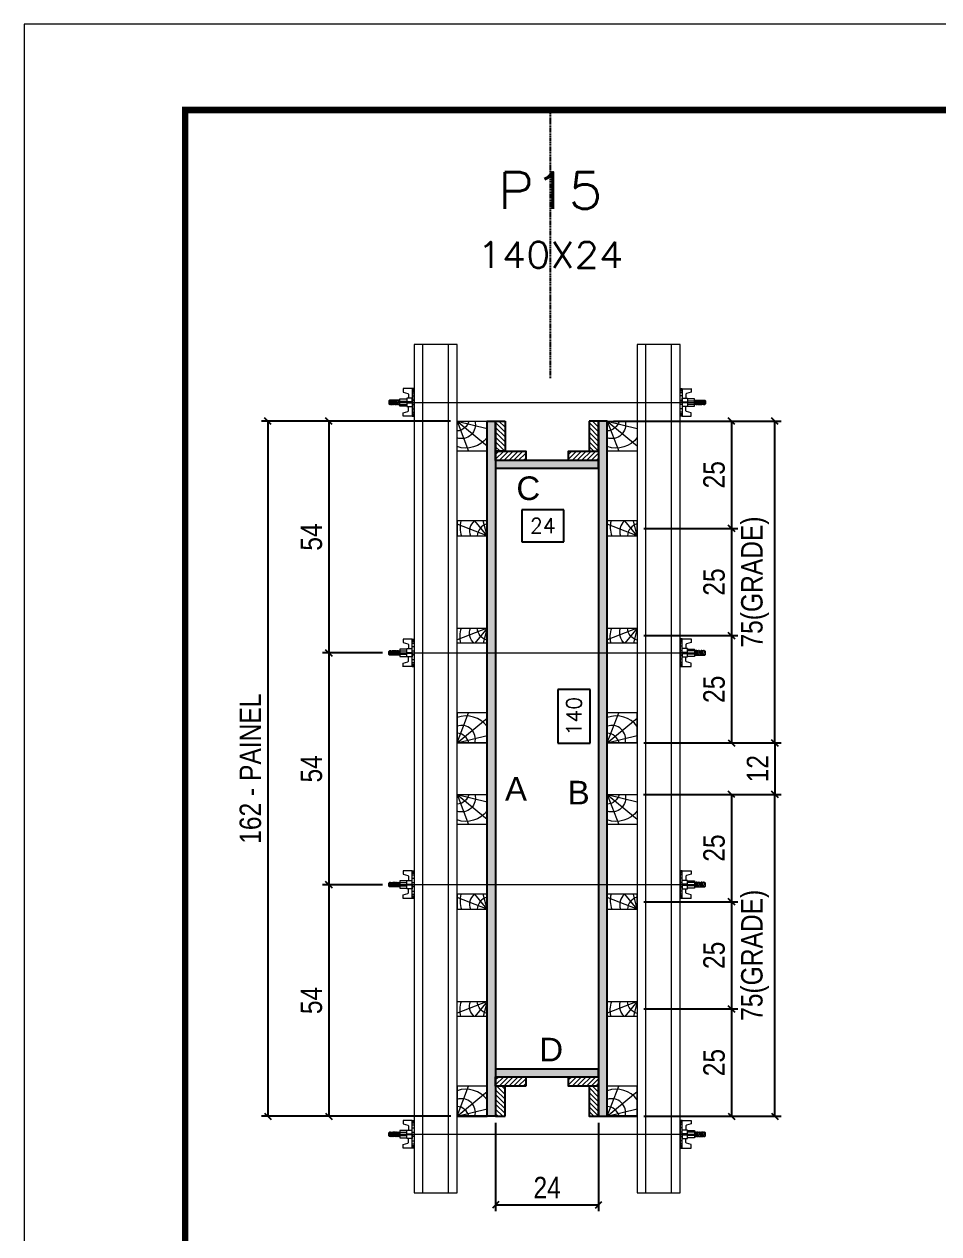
# Model space of a CAD drawing. Header units: millimetres. Extents: x 169816 to 178745, y 96537 to 113647.
# Drawn here: x 173000 to 173426, y 107360 to 107924 of the extents above; entities that cross this region are included whole.
import ezdxf
from ezdxf.enums import TextEntityAlignment as Align

# ---------------------------------------------------------------- set-up
doc = ezdxf.new("R2010")
doc.units = ezdxf.units.MM
doc.linetypes.add('DASHED', pattern=[0.75, 0.5, -0.25])
doc.linetypes.add('HIDDEN', pattern=[0.375, 0.25, -0.125])
for name, color, linetype in [('CHAPA', 1, 'Continuous'), ('Cota Seção (2x)', 241, 'Continuous'), ('MEIO_PONT', 93, 'Continuous'), ('SARRAFO', 251, 'Continuous'), ('Texto de Titulo', 7, 'Continuous'), ('Texto Qtd Sarr', 242, 'Continuous'), ('TEXTO_GERAL', 7, 'Continuous')]:
    doc.layers.add(name, color=color, linetype=linetype)
for name, color, linetype, lineweight in [('Folhas', 255, 'Continuous', 9), ('Hachura', 251, 'Continuous', 9), ('Madeira', 126, 'Continuous', 18), ('Perfil Metálico', 224, 'Continuous', 18), ('SARRAFO DE PRESSAO', 251, 'DASHED', 9), ('Texto Seção', 7, 'Continuous', 15)]:
    doc.layers.add(name, color=color, linetype=linetype, lineweight=lineweight)
doc.styles.add('ARIAL', font='arial.ttf')
doc.styles.add('COTA TECNICA 2X', font='techl___.ttf', dxfattribs={"height": 10})
doc.styles.add('ROMANS', font='romans.shx')
doc.dimstyles.new('SECAO PILAR', dxfattribs={"dimtxt": 10, "dimasz": 3, "dimexe": 3, "dimexo": 3, "dimgap": 3, "dimtad": 1, "dimdec": 1, "dimlfac": 0.5, "dimzin": 12, "dimdsep": 46, "dimtxsty": 'COTA TECNICA 2X', "dimblk1": 'OBLIQUE', "dimblk2": 'OBLIQUE', "dimsah": 1, "dimcen": 0.9, "dimclrd": 256, "dimclre": 256, "dimclrt": 256, "dimadec": 1, "dimazin": 3, "dimtfac": 1, "dimtdec": 1, "dimtmove": 0, "dimatfit": 3, "dimfxl": 1, "dimtolj": 1, "dimtzin": 12, "dimarcsym": 0})
doc.dimstyles.new('SECÇÃO 2', dxfattribs={"dimtxt": 7, "dimasz": 6, "dimexe": 0.18, "dimexo": 2, "dimgap": -4, "dimtad": 3, "dimdec": 1, "dimlfac": 0.5, "dimzin": 12, "dimdsep": 46, "dimtxsty": 'ROMANS', "dimblk": 'ARCHTICK', "dimcen": 0.09, "dimse1": 1, "dimse2": 1, "dimsd1": 1, "dimsd2": 1, "dimclrd": 180, "dimclre": 5, "dimclrt": 1, "dimadec": 0, "dimazin": 3, "dimtfac": 1, "dimtdec": 1, "dimtofl": 0, "dimtmove": 0, "dimatfit": 3, "dimldrblk": 'ARCHTICK', "dimfxl": 1, "dimtolj": 1, "dimtzin": 0, "dimarcsym": 0})

# ---------------------------------------------------------------- blocks, each defined once
blk = doc.blocks.new('9999999999')
at = {"layer": 'Folhas'}
blk.add_lwpolyline([(98138.98, 34190.21), (99623.98, 34190.21), (99623.98, 35240.21), (98138.98, 35240.21)], close=True, dxfattribs=at)
at = {"layer": 'Folhas', "color": 30, "const_width": 3}
blk.add_lwpolyline([(98213.98, 34230.21), (99583.98, 34230.21), (99583.98, 35200.21), (98213.98, 35200.21)], close=True, dxfattribs=at)
blk = doc.blocks.new('titulo1')
at = {"layer": 'Defpoints', "color": 252, "linetype": 'HIDDEN', "ltscale": 2}
blk.add_line((0, 0), (0, 125), dxfattribs=at)
at = {"layer": 'Defpoints', "style": 'ROMANS', "oblique": 15}
blk.add_attdef('FOLHA', text='', height=10, dxfattribs=at).set_placement((0, 15.58), align=Align.MIDDLE_CENTER)
at = {"layer": 'Texto Qtd Sarr', "color": 3, "style": 'ROMANS', "oblique": 15}
for tag, height, p in [('TITULO', 17, (0, 71.45)), ('SEÇÃO', 12, (0, 41.55))]:
    blk.add_attdef(tag, text='', height=height, dxfattribs=at).set_placement(p, align=Align.MIDDLE_CENTER)
blk = doc.blocks.new('*D538')
at = {"layer": 'Cota Seção (2x)', "color": 180, "lineweight": -2, "transparency": 16777216}
for p, q in [((173251.07, 107697.94), (173231.41, 107697.94)), ((173231.41, 107697.94), (173231.41, 107682.94)), ((173251.07, 107682.94), (173251.07, 107697.94)), ((173231.41, 107682.94), (173251.07, 107682.94))]:
    blk.add_line(p, q, dxfattribs=at)
at = {"layer": 'Defpoints', "color": 0, "transparency": 16777216}
for p in [(173219.24, 107699.9), (173267.24, 107699.9), (173219.24, 107678.94)]:
    blk.add_point(p, dxfattribs=at)
at = {"layer": 'Cota Seção (2x)', "color": 1, "transparency": 16777216, "insert": (173241.24, 107690.44), "char_height": 7, "attachment_point": 5, "style": 'ROMANS'}
blk.add_mtext('\\A1;24', dxfattribs=at)
blk = doc.blocks.new('_ArchTick')
at = {"color": 0, "linetype": 'ByBlock', "const_width": 0.15}
blk.add_lwpolyline([(-0.5, -0.5), (0.5, 0.5)], dxfattribs=at)
blk = doc.blocks.new('*D539')
at = {"layer": 'Cota Seção (2x)', "color": 180, "lineweight": -2, "transparency": 16777216}
for p, q in [((173263.24, 107614.17), (173248.24, 107614.17)), ((173248.24, 107614.17), (173248.24, 107589.17)), ((173263.24, 107589.17), (173263.24, 107614.17)), ((173248.24, 107589.17), (173263.24, 107589.17))]:
    blk.add_line(p, q, dxfattribs=at)
at = {"layer": 'Defpoints', "color": 0, "transparency": 16777216}
for p in [(173219.24, 107717.22), (173219.24, 107437.22), (173267.24, 107437.22)]:
    blk.add_point(p, dxfattribs=at)
at = {"layer": 'Cota Seção (2x)', "color": 1, "transparency": 16777216, "insert": (173255.74, 107601.67), "char_height": 7, "attachment_point": 5, "rotation": 90, "style": 'ROMANS'}
blk.add_mtext('\\A1;140', dxfattribs=at)
blk = doc.blocks.new('_Oblique')
at = {"color": 0, "linetype": 'ByBlock', "lineweight": -2}
blk.add_line((-0.5, -0.5), (0.5, 0.5), dxfattribs=at)
blk = doc.blocks.new('*D540')
at = {"layer": 'Cota Seção (2x)', "lineweight": -2, "transparency": 16777216}
for p, q in [((173198.25, 107739.22), (173110.08, 107739.22)), ((173113.08, 107739.22), (173113.08, 107415.22)), ((173198.29, 107415.22), (173110.08, 107415.22))]:
    blk.add_line(p, q, dxfattribs=at)
at = {"layer": 'Defpoints', "color": 0, "transparency": 16777216}
for p in [(173201.25, 107739.22), (173113.08, 107415.22), (173201.29, 107415.22)]:
    blk.add_point(p, dxfattribs=at)
at = {"layer": 'Cota Seção (2x)', "lineweight": -2, "transparency": 16777216, "xscale": 3, "yscale": 3, "zscale": 3}
for p, rotation in [((173113.08, 107739.22), 90), ((173113.08, 107415.22), 270)]:
    blk.add_blockref('_Oblique', p, dxfattribs=dict(at, rotation=rotation))
at = {"layer": 'Cota Seção (2x)', "transparency": 16777216, "insert": (173104.98, 107577.22), "char_height": 10, "attachment_point": 5, "rotation": 90, "style": 'COTA TECNICA 2X'}
blk.add_mtext('\\A1;162 - PAINEL', dxfattribs=at)
blk = doc.blocks.new('*D541')
at = {"layer": 'Cota Seção (2x)', "lineweight": -2, "transparency": 16777216}
for p, q in [((173198.24, 107739.22), (173138.5, 107739.22)), ((173141.5, 107739.22), (173141.5, 107631.15)), ((173166.47, 107631.15), (173138.5, 107631.15))]:
    blk.add_line(p, q, dxfattribs=at)
at = {"layer": 'Defpoints', "color": 0, "transparency": 16777216}
for p in [(173201.24, 107739.22), (173141.5, 107631.15), (173169.47, 107631.15)]:
    blk.add_point(p, dxfattribs=at)
at = {"layer": 'Cota Seção (2x)', "lineweight": -2, "transparency": 16777216, "xscale": 3, "yscale": 3, "zscale": 3}
for p, rotation in [((173141.5, 107739.22), 90), ((173141.5, 107631.15), 270)]:
    blk.add_blockref('_Oblique', p, dxfattribs=dict(at, rotation=rotation))
at = {"layer": 'Cota Seção (2x)', "transparency": 16777216, "insert": (173133.39, 107685.19), "char_height": 10, "attachment_point": 5, "rotation": 90, "style": 'COTA TECNICA 2X'}
blk.add_mtext('\\A1;54', dxfattribs=at)
blk = doc.blocks.new('*D542')
at = {"layer": 'Cota Seção (2x)', "lineweight": -2, "transparency": 16777216}
for p, q in [((173166.47, 107523.15), (173138.5, 107523.15)), ((173141.5, 107523.15), (173141.5, 107415.22)), ((173198.24, 107415.22), (173138.5, 107415.22))]:
    blk.add_line(p, q, dxfattribs=at)
at = {"layer": 'Defpoints', "color": 0, "transparency": 16777216}
for p in [(173169.47, 107523.15), (173141.5, 107415.22), (173201.24, 107415.22)]:
    blk.add_point(p, dxfattribs=at)
at = {"layer": 'Cota Seção (2x)', "lineweight": -2, "transparency": 16777216, "xscale": 3, "yscale": 3, "zscale": 3}
for p, rotation in [((173141.5, 107523.15), 90), ((173141.5, 107415.22), 270)]:
    blk.add_blockref('_Oblique', p, dxfattribs=dict(at, rotation=rotation))
at = {"layer": 'Cota Seção (2x)', "transparency": 16777216, "insert": (173133.39, 107469.19), "char_height": 10, "attachment_point": 5, "rotation": 90, "style": 'COTA TECNICA 2X'}
blk.add_mtext('\\A1;54', dxfattribs=at)
blk = doc.blocks.new('*D543')
at = {"layer": 'Cota Seção (2x)', "lineweight": -2, "transparency": 16777216}
for p, q in [((173274.24, 107739.22), (173332.17, 107739.22)), ((173329.17, 107739.22), (173329.17, 107689.22)), ((173288.24, 107689.22), (173332.17, 107689.22))]:
    blk.add_line(p, q, dxfattribs=at)
at = {"layer": 'Defpoints', "color": 0, "transparency": 16777216}
for p in [(173271.24, 107739.22), (173285.24, 107689.22), (173329.17, 107689.22)]:
    blk.add_point(p, dxfattribs=at)
at = {"layer": 'Cota Seção (2x)', "lineweight": -2, "transparency": 16777216, "xscale": 3, "yscale": 3, "zscale": 3}
for p, rotation in [((173329.17, 107739.22), 90), ((173329.17, 107689.22), 270)]:
    blk.add_blockref('_Oblique', p, dxfattribs=dict(at, rotation=rotation))
at = {"layer": 'Cota Seção (2x)', "transparency": 16777216, "insert": (173321.06, 107714.22), "char_height": 10, "attachment_point": 5, "rotation": 90, "style": 'COTA TECNICA 2X'}
blk.add_mtext('\\A1;25', dxfattribs=at)
blk = doc.blocks.new('C')
at = {"layer": 'Hachura', "color": 0}
for p, q in [((0, 3.22), (0, -3.22)), ((0.45, 3.22), (0, 3.22)), ((0.46, 3.16), (0, 3.16)), ((0.46, 3.05), (0, 3.05)), ((0.46, 2.88), (0, 2.88)), ((0.45, -3.23), (0.45, 3.22)), ((0.45, 3.22), (2.58, 3.22)), ((2.58, 3.22), (2.58, 2.39)), ((0, 2.75), (0, -1.16)), ((0.46, 2.65), (0, 2.65)), ((0.46, 2.23), (0, 2.23)), ((0.46, 1.51), (0, 1.51)), ((0.39, 0.49), (0.17, 0.49)), ((1.74, 0.97), (0.45, 0.97)), ((1.45, 0.1), (0.45, 0.1)), ((1.35, 1.94), (1.35, 0.96)), ((2.58, 2.39), (1.47, 2.09)), ((1.74, -0.97), (1.74, 0.97)), ((1.74, 0.97), (1.74, 0.84)), ((1.74, 0.97), (1.74, 0.84)), ((1.74, 0.84), (3.35, 0.84)), ((3.35, 0.45), (1.74, 0.45)), ((3.32, 0.84), (3.32, -0.84)), ((3.35, 0.84), (3.35, -0.84)), ((3.68, 0.45), (3.35, 0.45)), ((3.84, -0.52), (3.35, 0.45)), ((3.35, 0.06), (3.67, -0.57)), ((3.68, 0.45), (4.16, -0.52)), ((3.72, 0.5), (4.25, -0.57)), ((4.37, -0.55), (3.83, 0.53)), ((4.15, 0.45), (3.93, 0.45)), ((4.42, -0.52), (3.93, 0.45)), ((4.15, 0.45), (4.26, 0.45)), ((4.26, 0.45), (4.74, -0.52)), ((4.3, 0.5), (4.83, -0.57)), ((4.95, -0.55), (4.41, 0.53)), ((4.51, 0.45), (4.84, 0.45)), ((5, -0.52), (4.51, 0.45)), ((4.84, 0.45), (5.32, -0.52)), ((4.88, 0.5), (5.41, -0.57)), ((5.53, -0.55), (4.99, 0.53)), ((5.58, -0.52), (5.09, 0.45)), ((5.42, 0.45), (5.09, 0.45)), ((5.58, -0.52), (5.09, 0.45)), ((5.42, 0.45), (5.74, -0.19)), ((5.46, 0.5), (5.74, -0.07)), ((5.74, 0.19), (5.57, 0.53)), ((5.74, 0.32), (5.68, 0.45)), ((5.68, 0.45), (5.74, 0.45)), ((5.74, 0.45), (5.9, 0.29)), ((5.74, 0.45), (5.74, -0.52)), ((5.9, -0.36), (5.9, 0.29)), ((0.45, 0), (0, 0)), ((0.46, -1.52), (0, -1.52)), ((0.46, -2.23), (0, -2.23)), ((0.46, -2.65), (0, -2.65)), ((0.08, -0.48), (0.29, -0.48)), ((0.29, -0.48), (0.4, -0.48)), ((0.45, 0), (0.45, -0.97)), ((0.45, -0.16), (1.45, -0.16)), ((0.45, -0.65), (0.45, -0.32)), ((0.45, -3.23), (0.45, -0.65)), ((0.45, -0.97), (1.74, -0.97)), ((1.35, -1.94), (1.35, -0.97)), ((2.58, -2.39), (1.47, -2.1)), ((3.35, -0.32), (1.74, -0.32)), ((3.35, -0.84), (1.74, -0.84)), ((2.58, -3.23), (2.58, -2.39)), ((3.35, -0.07), (3.58, -0.52)), ((3.35, -0.52), (3.58, -0.52)), ((3.84, -0.52), (4.16, -0.52)), ((4.42, -0.52), (4.74, -0.52)), ((4.63, -0.52), (4.74, -0.52)), ((5, -0.52), (5.32, -0.52)), ((5.58, -0.52), (5.74, -0.52)), ((5.74, -0.52), (5.9, -0.36)), ((5.74, -0.52), (5.74, -0.52)), ((0.46, -2.88), (0, -2.88)), ((0.46, -3.05), (0, -3.05)), ((0.46, -3.16), (0, -3.16)), ((0, -3.22), (2.57, -3.22))]:
    blk.add_line(p, q, dxfattribs=at)
for centre, radius, start, end in [((1.52, 1.94), 0.161, 104.7436, 180), ((1.44, -0.03), 0.129, 272.695, 87.305), ((3.81, 0.39), 0.143, 25.5688, 154.4312), ((4.39, 0.39), 0.143, 25.5688, 154.4312), ((4.97, 0.39), 0.143, 25.5688, 154.4312), ((5.55, 0.39), 0.143, 25.5688, 154.4312), ((0.17, -0.37), 0.174, 221.744, 317.8592), ((1.52, -1.94), 0.161, 180, 255.2564), ((3.71, -0.4), 0.174, 222.1408, 318.256), ((4.29, -0.4), 0.174, 222.1408, 318.256), ((4.87, -0.4), 0.174, 222.1408, 318.256), ((5.45, -0.4), 0.174, 222.1408, 318.256), ((5.61, -0.4), 0.174, 317.8592, 318.256)]:
    blk.add_arc(centre, radius, start, end, dxfattribs=at)
blk = doc.blocks.new('*D925')
at = {"layer": 'Cota Seção (2x)', "lineweight": -2, "transparency": 16777216}
for p, q in [((173166.47, 107631.15), (173138.5, 107631.15)), ((173141.5, 107631.15), (173141.5, 107523.15)), ((173166.47, 107523.15), (173138.5, 107523.15))]:
    blk.add_line(p, q, dxfattribs=at)
at = {"layer": 'Defpoints', "color": 0, "transparency": 16777216}
for p in [(173169.47, 107631.15), (173141.5, 107523.15), (173169.47, 107523.15)]:
    blk.add_point(p, dxfattribs=at)
at = {"layer": 'Cota Seção (2x)', "lineweight": -2, "transparency": 16777216, "xscale": 3, "yscale": 3, "zscale": 3}
for p, rotation in [((173141.5, 107631.15), 90), ((173141.5, 107523.15), 270)]:
    blk.add_blockref('_Oblique', p, dxfattribs=dict(at, rotation=rotation))
at = {"layer": 'Cota Seção (2x)', "transparency": 16777216, "insert": (173133.39, 107577.15), "char_height": 10, "attachment_point": 5, "rotation": 90, "style": 'COTA TECNICA 2X'}
blk.add_mtext('\\A1;54', dxfattribs=at)
blk = doc.blocks.new('PONTALETE')
at = {"layer": 'Madeira'}
for q in [(2.71, 7), (7, 5.76), (7, 1.74)]:
    blk.add_line((0, 0), q, dxfattribs=at)
blk.add_lwpolyline([(0, 0), (7, 0), (7, 7), (0, 7)], close=True, dxfattribs=at)
for centre, radius, start, end in [((2.04, 0.06), 6.23, 37.2818, 109.0913), ((1.09, 0.9), 3.19, 343.603, 109.9847), ((-0.21, -0.78), 3.09, 14.6322, 86.0383)]:
    blk.add_arc(centre, radius, start, end, dxfattribs=at)
blk = doc.blocks.new('MEIO PONTALETE')
at = {"layer": 'Madeira'}
for q in [(2.71, 7), (3.5, 2.88), (3.5, 0.87)]:
    blk.add_line((0, 0), q, dxfattribs=at)
blk.add_lwpolyline([(0, 0), (3.5, 0), (3.5, 7), (0, 7)], close=True, dxfattribs=at)
for centre, radius, start, end in [((2.04, 0.06), 6.23, 76.4499, 109.0913), ((1.09, 0.9), 3.19, 40.9063, 109.9847), ((-0.21, -0.78), 3.09, 14.6322, 86.0383)]:
    blk.add_arc(centre, radius, start, end, dxfattribs=at)
blk = doc.blocks.new('*D926')
at = {"layer": 'Cota Seção (2x)', "lineweight": -2, "transparency": 16777216}
for p, q in [((173288.24, 107689.22), (173332.17, 107689.22)), ((173329.17, 107689.22), (173329.17, 107639.22)), ((173288.24, 107639.22), (173332.17, 107639.22))]:
    blk.add_line(p, q, dxfattribs=at)
at = {"layer": 'Defpoints', "color": 0, "transparency": 16777216}
for p in [(173285.24, 107689.22), (173285.24, 107639.22), (173329.17, 107639.22)]:
    blk.add_point(p, dxfattribs=at)
at = {"layer": 'Cota Seção (2x)', "lineweight": -2, "transparency": 16777216, "xscale": 3, "yscale": 3, "zscale": 3}
for p, rotation in [((173329.17, 107689.22), 90), ((173329.17, 107639.22), 270)]:
    blk.add_blockref('_Oblique', p, dxfattribs=dict(at, rotation=rotation))
at = {"layer": 'Cota Seção (2x)', "transparency": 16777216, "insert": (173321.06, 107664.22), "char_height": 10, "attachment_point": 5, "rotation": 90, "style": 'COTA TECNICA 2X'}
blk.add_mtext('\\A1;25', dxfattribs=at)
blk = doc.blocks.new('*D927')
at = {"layer": 'Cota Seção (2x)', "lineweight": -2, "transparency": 16777216}
for p, q in [((173288.24, 107639.22), (173332.17, 107639.22)), ((173329.17, 107639.22), (173329.17, 107589.22)), ((173288.24, 107589.22), (173332.17, 107589.22))]:
    blk.add_line(p, q, dxfattribs=at)
at = {"layer": 'Defpoints', "color": 0, "transparency": 16777216}
for p in [(173285.24, 107639.22), (173285.24, 107589.22), (173329.17, 107589.22)]:
    blk.add_point(p, dxfattribs=at)
at = {"layer": 'Cota Seção (2x)', "lineweight": -2, "transparency": 16777216, "xscale": 3, "yscale": 3, "zscale": 3}
for p, rotation in [((173329.17, 107639.22), 90), ((173329.17, 107589.22), 270)]:
    blk.add_blockref('_Oblique', p, dxfattribs=dict(at, rotation=rotation))
at = {"layer": 'Cota Seção (2x)', "transparency": 16777216, "insert": (173321.06, 107614.22), "char_height": 10, "attachment_point": 5, "rotation": 90, "style": 'COTA TECNICA 2X'}
blk.add_mtext('\\A1;25', dxfattribs=at)
blk = doc.blocks.new('*D928')
at = {"layer": 'Cota Seção (2x)', "lineweight": -2, "transparency": 16777216}
for p, q in [((173288.24, 107565.22), (173332.17, 107565.22)), ((173329.17, 107565.22), (173329.17, 107515.22)), ((173288.24, 107515.22), (173332.17, 107515.22))]:
    blk.add_line(p, q, dxfattribs=at)
at = {"layer": 'Defpoints', "color": 0, "transparency": 16777216}
for p in [(173285.24, 107565.22), (173285.24, 107515.22), (173329.17, 107515.22)]:
    blk.add_point(p, dxfattribs=at)
at = {"layer": 'Cota Seção (2x)', "lineweight": -2, "transparency": 16777216, "xscale": 3, "yscale": 3, "zscale": 3}
for p, rotation in [((173329.17, 107565.22), 90), ((173329.17, 107515.22), 270)]:
    blk.add_blockref('_Oblique', p, dxfattribs=dict(at, rotation=rotation))
at = {"layer": 'Cota Seção (2x)', "transparency": 16777216, "insert": (173321.06, 107540.22), "char_height": 10, "attachment_point": 5, "rotation": 90, "style": 'COTA TECNICA 2X'}
blk.add_mtext('\\A1;25', dxfattribs=at)
blk = doc.blocks.new('*D929')
at = {"layer": 'Cota Seção (2x)', "lineweight": -2, "transparency": 16777216}
for p, q in [((173288.24, 107515.22), (173332.17, 107515.22)), ((173329.17, 107515.22), (173329.17, 107465.22)), ((173288.24, 107465.22), (173332.17, 107465.22))]:
    blk.add_line(p, q, dxfattribs=at)
at = {"layer": 'Defpoints', "color": 0, "transparency": 16777216}
for p in [(173285.24, 107515.22), (173285.24, 107465.22), (173329.17, 107465.22)]:
    blk.add_point(p, dxfattribs=at)
at = {"layer": 'Cota Seção (2x)', "lineweight": -2, "transparency": 16777216, "xscale": 3, "yscale": 3, "zscale": 3}
for p, rotation in [((173329.17, 107515.22), 90), ((173329.17, 107465.22), 270)]:
    blk.add_blockref('_Oblique', p, dxfattribs=dict(at, rotation=rotation))
at = {"layer": 'Cota Seção (2x)', "transparency": 16777216, "insert": (173321.06, 107490.22), "char_height": 10, "attachment_point": 5, "rotation": 90, "style": 'COTA TECNICA 2X'}
blk.add_mtext('\\A1;25', dxfattribs=at)
blk = doc.blocks.new('*D930')
at = {"layer": 'Cota Seção (2x)', "lineweight": -2, "transparency": 16777216}
for p, q in [((173288.24, 107465.22), (173332.17, 107465.22)), ((173329.17, 107465.22), (173329.17, 107415.22)), ((173288.24, 107415.22), (173332.17, 107415.22))]:
    blk.add_line(p, q, dxfattribs=at)
at = {"layer": 'Defpoints', "color": 0, "transparency": 16777216}
for p in [(173285.24, 107465.22), (173285.24, 107415.22), (173329.17, 107415.22)]:
    blk.add_point(p, dxfattribs=at)
at = {"layer": 'Cota Seção (2x)', "lineweight": -2, "transparency": 16777216, "xscale": 3, "yscale": 3, "zscale": 3}
for p, rotation in [((173329.17, 107465.22), 90), ((173329.17, 107415.22), 270)]:
    blk.add_blockref('_Oblique', p, dxfattribs=dict(at, rotation=rotation))
at = {"layer": 'Cota Seção (2x)', "transparency": 16777216, "insert": (173321.06, 107440.22), "char_height": 10, "attachment_point": 5, "rotation": 90, "style": 'COTA TECNICA 2X'}
blk.add_mtext('\\A1;25', dxfattribs=at)
blk = doc.blocks.new('*D931')
at = {"layer": 'Cota Seção (2x)', "lineweight": -2, "transparency": 16777216}
for p, q in [((173288.21, 107565.22), (173352.36, 107565.22)), ((173349.36, 107415.23), (173349.36, 107565.22)), ((173288.24, 107415.23), (173352.36, 107415.23))]:
    blk.add_line(p, q, dxfattribs=at)
at = {"layer": 'Defpoints', "color": 0, "transparency": 16777216}
for p in [(173285.21, 107565.22), (173349.36, 107565.22), (173285.24, 107415.23)]:
    blk.add_point(p, dxfattribs=at)
at = {"layer": 'Cota Seção (2x)', "lineweight": -2, "transparency": 16777216, "xscale": 3, "yscale": 3, "zscale": 3}
for p, rotation in [((173349.36, 107565.22), 90), ((173349.36, 107415.23), 270)]:
    blk.add_blockref('_Oblique', p, dxfattribs=dict(at, rotation=rotation))
at = {"layer": 'Cota Seção (2x)', "transparency": 16777216, "insert": (173340.14, 107490.22), "char_height": 10, "attachment_point": 5, "rotation": 90, "style": 'COTA TECNICA 2X'}
blk.add_mtext('\\A1;75(GRADE)', dxfattribs=at)
blk = doc.blocks.new('*D932')
at = {"layer": 'Cota Seção (2x)', "lineweight": -2, "transparency": 16777216}
for p, q in [((173288.24, 107739.22), (173352.36, 107739.22)), ((173349.36, 107589.22), (173349.36, 107739.22)), ((173288.24, 107589.22), (173352.36, 107589.22))]:
    blk.add_line(p, q, dxfattribs=at)
at = {"layer": 'Defpoints', "color": 0, "transparency": 16777216}
for p in [(173285.24, 107739.22), (173349.36, 107739.22), (173285.24, 107589.22)]:
    blk.add_point(p, dxfattribs=at)
at = {"layer": 'Cota Seção (2x)', "lineweight": -2, "transparency": 16777216, "xscale": 3, "yscale": 3, "zscale": 3}
for p, rotation in [((173349.36, 107739.22), 90), ((173349.36, 107589.22), 270)]:
    blk.add_blockref('_Oblique', p, dxfattribs=dict(at, rotation=rotation))
at = {"layer": 'Cota Seção (2x)', "transparency": 16777216, "insert": (173340.14, 107664.22), "char_height": 10, "attachment_point": 5, "rotation": 90, "style": 'COTA TECNICA 2X'}
blk.add_mtext('\\A1;75(GRADE)', dxfattribs=at)
blk = doc.blocks.new('*D933')
at = {"layer": 'Cota Seção (2x)', "lineweight": -2, "transparency": 16777216}
for p, q in [((173219.24, 107412.22), (173219.24, 107370.92)), ((173267.24, 107412.22), (173267.24, 107370.92)), ((173219.24, 107373.92), (173267.24, 107373.92))]:
    blk.add_line(p, q, dxfattribs=at)
at = {"layer": 'Defpoints', "color": 0, "transparency": 16777216}
for p in [(173219.24, 107415.22), (173267.24, 107415.22), (173267.24, 107373.92)]:
    blk.add_point(p, dxfattribs=at)
at = {"layer": 'Cota Seção (2x)', "lineweight": -2, "transparency": 16777216, "xscale": 3, "yscale": 3, "zscale": 3, "rotation": 180}
blk.add_blockref('_Oblique', (173219.24, 107373.92), dxfattribs=at)
at = {"layer": 'Cota Seção (2x)', "lineweight": -2, "transparency": 16777216, "xscale": 3, "yscale": 3, "zscale": 3}
blk.add_blockref('_Oblique', (173267.24, 107373.92), dxfattribs=at)
at = {"layer": 'Cota Seção (2x)', "transparency": 16777216, "insert": (173243.24, 107381.99), "char_height": 10, "attachment_point": 5, "style": 'COTA TECNICA 2X'}
blk.add_mtext('\\A1;24', dxfattribs=at)
blk = doc.blocks.new('*D934')
at = {"layer": 'Cota Seção (2x)', "lineweight": -2, "transparency": 16777216}
for p, q in [((173288.24, 107589.22), (173352.36, 107589.22)), ((173349.36, 107589.22), (173349.36, 107565.22)), ((173288.24, 107565.22), (173352.36, 107565.22))]:
    blk.add_line(p, q, dxfattribs=at)
at = {"layer": 'Defpoints', "color": 0, "transparency": 16777216}
for p in [(173285.24, 107589.22), (173285.24, 107565.22), (173349.36, 107565.22)]:
    blk.add_point(p, dxfattribs=at)
at = {"layer": 'Cota Seção (2x)', "lineweight": -2, "transparency": 16777216, "xscale": 3, "yscale": 3, "zscale": 3}
for p, rotation in [((173349.36, 107589.22), 90), ((173349.36, 107565.22), 270)]:
    blk.add_blockref('_Oblique', p, dxfattribs=dict(at, rotation=rotation))
at = {"layer": 'Cota Seção (2x)', "transparency": 16777216, "insert": (173341.3, 107577.22), "char_height": 10, "attachment_point": 5, "rotation": 90, "style": 'COTA TECNICA 2X'}
blk.add_mtext('\\A1;12', dxfattribs=at)

msp = doc.modelspace()

# ---------------------------------------------------------------- hatches: boundary and pattern name
at = {"layer": 'Hachura'}
h = msp.add_hatch(color=256, dxfattribs=at)
h.dxf.hatch_style = 1
h.paths.add_polyline_path([(173219.24, 107415.22), (173215.24, 107415.22), (173215.24, 107739.22), (173219.24, 107739.22)])
h = msp.add_hatch(dxfattribs=at)
h.set_pattern_fill('ANSI31', color=256, scale=0.5, angle=90, style=0)
h.set_pattern_definition([(135, (150327.8331, 116863.1748), (-1.12253202, -1.12253202), [])])
h.paths.add_polyline_path([(173219.24, 107725.22), (173223.64, 107725.22), (173223.64, 107739.22), (173219.24, 107739.22)])
h = msp.add_hatch(dxfattribs=at)
h.set_pattern_fill('ANSI31', color=256, scale=0.5, angle=90, style=0)
h.set_pattern_definition([(135, (150337.8331, 116863.1748), (-1.12253202, -1.12253202), [])])
h.paths.add_polyline_path([(173267.24, 107725.22), (173262.84, 107725.22), (173262.84, 107739.22), (173267.24, 107739.22)])
h = msp.add_hatch(color=256, dxfattribs=at)
h.dxf.hatch_style = 1
h.paths.add_polyline_path([(173267.24, 107415.22), (173271.24, 107415.22), (173271.24, 107739.22), (173267.24, 107739.22)])
h = msp.add_hatch(dxfattribs=at)
h.set_pattern_fill('ANSI31', color=256, scale=0.5, angle=540, style=0)
h.set_pattern_definition([(225, (163730.2894, 84795.8149), (1.12253202, -1.12253202), [])])
h.paths.add_polyline_path([(173219.24, 107725.22), (173219.24, 107720.82), (173233.24, 107720.82), (173233.24, 107725.22)])
h = msp.add_hatch(dxfattribs=at)
h.set_pattern_fill('ANSI31', color=256, scale=0.5, angle=540, style=0)
h.set_pattern_definition([(225, (163764.2894, 84795.8149), (1.12253202, -1.12253202), [])])
h.paths.add_polyline_path([(173253.24, 107725.22), (173253.24, 107720.82), (173267.24, 107720.82), (173267.24, 107725.22)])
h = msp.add_hatch(color=256, dxfattribs=at)
h.dxf.hatch_style = 1
h.paths.add_polyline_path([(173219.24, 107720.82), (173219.24, 107717.22), (173267.24, 107717.22), (173267.24, 107720.82)])
h = msp.add_hatch(color=256, dxfattribs=at)
h.dxf.hatch_style = 1
h.paths.add_polyline_path([(173219.24, 107437.22), (173219.24, 107433.62), (173267.24, 107433.62), (173267.24, 107437.22)])
h = msp.add_hatch(dxfattribs=at)
h.set_pattern_fill('ANSI31', color=256, scale=0.5, angle=540, style=0)
h.set_pattern_definition([(225, (163730.2894, 84504.2149), (1.12253202, -1.12253202), [])])
h.paths.add_polyline_path([(173219.24, 107433.62), (173219.24, 107429.22), (173233.24, 107429.22), (173233.24, 107433.62)])
h = msp.add_hatch(dxfattribs=at)
h.set_pattern_fill('ANSI31', color=256, scale=0.5, angle=540, style=0)
h.set_pattern_definition([(225, (163764.2894, 84504.2149), (1.12253202, -1.12253202), [])])
h.paths.add_polyline_path([(173253.24, 107433.62), (173253.24, 107429.22), (173267.24, 107429.22), (173267.24, 107433.62)])
h = msp.add_hatch(dxfattribs=at)
h.set_pattern_fill('ANSI31', color=256, scale=0.5, angle=90, style=0)
h.set_pattern_definition([(135, (150327.8331, 116918.1748), (-1.12253202, -1.12253202), [])])
h.paths.add_polyline_path([(173219.24, 107429.22), (173223.64, 107429.22), (173223.64, 107415.22), (173219.24, 107415.22)])
h = msp.add_hatch(dxfattribs=at)
h.set_pattern_fill('ANSI31', color=256, scale=0.5, angle=90, style=0)
h.set_pattern_definition([(135, (150337.8331, 116553.1748), (-1.12253202, -1.12253202), [])])
h.paths.add_polyline_path([(173267.24, 107415.22), (173262.84, 107415.22), (173262.84, 107429.22), (173267.24, 107429.22)])

# ---------------------------------------------------------------- linework, layer by layer
at = {"layer": 'CHAPA'}
for points in [[(173219.24, 107415.22), (173215.24, 107415.22), (173215.24, 107739.22), (173219.24, 107739.22)], [(173267.24, 107415.22), (173271.24, 107415.22), (173271.24, 107739.22), (173267.24, 107739.22)], [(173219.24, 107720.82), (173219.24, 107717.22), (173267.24, 107717.22), (173267.24, 107720.82)], [(173219.24, 107437.22), (173219.24, 107433.62), (173267.24, 107433.62), (173267.24, 107437.22)]]:
    msp.add_lwpolyline(points, close=True, dxfattribs=at)
at = {"layer": 'Hachura'}
for p, q in [((173170.47, 107747.91), (173312.21, 107747.91)), ((173170.47, 107631.22), (173312.21, 107631.22)), ((173170.47, 107523.22), (173312.21, 107523.22)), ((173170.47, 107406.83), (173312.21, 107406.83))]:
    msp.add_line(p, q, dxfattribs=at)
at = {"layer": 'Madeira'}
for points in [[(173201.24, 107739.22), (173215.24, 107739.22), (173215.24, 107589.22), (173201.24, 107589.22)], [(173271.24, 107739.22), (173285.24, 107739.22), (173285.24, 107589.22), (173271.24, 107589.22)], [(173201.24, 107565.22), (173215.24, 107565.22), (173215.24, 107415.22), (173201.24, 107415.22)], [(173271.24, 107565.22), (173285.24, 107565.22), (173285.24, 107415.22), (173271.24, 107415.22)]]:
    msp.add_lwpolyline(points, close=True, dxfattribs=at)
at = {"layer": 'MEIO_PONT'}
for points in [[(173215.24, 107415.22), (173201.24, 107415.22), (173201.24, 107415.22), (173215.24, 107415.22)], [(173285.24, 107415.22), (173271.24, 107415.22), (173271.24, 107415.22), (173285.24, 107415.22)]]:
    msp.add_lwpolyline(points, close=True, dxfattribs=at)
at = {"layer": 'Perfil Metálico'}
for p, q in [((173185.24, 107379.5), (173185.24, 107774.94)), ((173197.24, 107379.5), (173197.24, 107774.94)), ((173289.18, 107379.5), (173289.18, 107774.94)), ((173301.18, 107379.5), (173301.18, 107774.94))]:
    msp.add_line(p, q, dxfattribs=at)
for points in [[(173201.24, 107774.94), (173181.24, 107774.94), (173181.3, 107379.5), (173201.3, 107379.5)], [(173285.24, 107379.5), (173305.24, 107379.5), (173305.18, 107774.94), (173285.18, 107774.94)]]:
    msp.add_lwpolyline(points, close=True, dxfattribs=at)
at = {"layer": 'SARRAFO'}
for points in [[(173223.64, 107739.22), (173223.64, 107725.22), (173219.24, 107725.22), (173219.24, 107739.22)], [(173223.64, 107739.22), (173223.64, 107725.22), (173219.24, 107725.22), (173219.24, 107739.22)], [(173262.84, 107739.22), (173262.84, 107725.22), (173267.24, 107725.22), (173267.24, 107739.22)], [(173262.84, 107739.22), (173262.84, 107725.22), (173267.24, 107725.22), (173267.24, 107739.22)], [(173233.24, 107720.82), (173219.24, 107720.82), (173219.24, 107725.22), (173233.24, 107725.22)], [(173233.24, 107720.82), (173219.24, 107720.82), (173219.24, 107725.22), (173233.24, 107725.22)], [(173267.24, 107720.82), (173253.24, 107720.82), (173253.24, 107725.22), (173267.24, 107725.22)], [(173267.24, 107720.82), (173253.24, 107720.82), (173253.24, 107725.22), (173267.24, 107725.22)], [(173233.24, 107429.22), (173219.24, 107429.22), (173219.24, 107433.62), (173233.24, 107433.62)], [(173233.24, 107429.22), (173219.24, 107429.22), (173219.24, 107433.62), (173233.24, 107433.62)], [(173267.24, 107429.22), (173253.24, 107429.22), (173253.24, 107433.62), (173267.24, 107433.62)], [(173267.24, 107429.22), (173253.24, 107429.22), (173253.24, 107433.62), (173267.24, 107433.62)], [(173223.64, 107415.22), (173223.64, 107429.22), (173219.24, 107429.22), (173219.24, 107415.22)], [(173223.64, 107415.22), (173223.64, 107429.22), (173219.24, 107429.22), (173219.24, 107415.22)], [(173262.84, 107429.22), (173262.84, 107415.22), (173267.24, 107415.22), (173267.24, 107429.22)], [(173262.84, 107429.22), (173262.84, 107415.22), (173267.24, 107415.22), (173267.24, 107429.22)]]:
    msp.add_lwpolyline(points, close=True, dxfattribs=at)

# ---------------------------------------------------------------- block references
at = {"layer": 'Hachura', "linetype": 'Continuous', "yscale": 2, "zscale": 2, "rotation": 180}
for p, xscale in [((173181.27, 107747.91), 2), ((173305.21, 107747.9), -2)]:
    msp.add_blockref('C', p, dxfattribs=dict(at, xscale=xscale))
at = {"layer": 'Hachura', "linetype": 'Continuous', "yscale": 2, "zscale": 2}
for p, xscale in [((173181.27, 107631.22), -2), ((173305.21, 107631.23), 2), ((173181.27, 107523.22), -2), ((173305.21, 107523.23), 2), ((173181.27, 107406.83), -2), ((173305.21, 107406.84), 2)]:
    msp.add_blockref('C', p, dxfattribs=dict(at, xscale=xscale))
at = {"layer": 'MEIO_PONT'}
for name, p, xscale, yscale, zscale, rotation in [('PONTALETE', (173201.24, 107739.22), -2, 2, 2, 180), ('PONTALETE', (173271.24, 107739.22), -2, 2, 2, 180), ('MEIO PONTALETE', (173215.24, 107685.72), 1.999999997962732, 1.999999997962732, 1.999999997962732, 89.99999999999997), ('MEIO PONTALETE', (173285.24, 107685.72), 1.999999997962732, 1.999999997962732, 1.999999997962732, 89.99999999999997), ('MEIO PONTALETE', (173215.24, 107642.72), -1.999999997962732, 1.999999997962732, 1.999999997962732, 90), ('MEIO PONTALETE', (173285.24, 107642.72), -1.999999997962732, 1.999999997962732, 1.999999997962732, 90), ('PONTALETE', (173201.24, 107565.22), -2, 2, 2, 180), ('PONTALETE', (173271.24, 107565.22), -2, 2, 2, 180), ('MEIO PONTALETE', (173215.24, 107511.72), 1.999999997962732, 1.999999997962732, 1.999999997962732, 89.99999999999997), ('MEIO PONTALETE', (173285.24, 107511.72), 1.999999997962732, 1.999999997962732, 1.999999997962732, 89.99999999999997), ('MEIO PONTALETE', (173215.24, 107468.72), -1.999999997962732, 1.999999997962732, 1.999999997962732, 90), ('MEIO PONTALETE', (173285.24, 107468.72), -1.999999997962732, 1.999999997962732, 1.999999997962732, 90)]:
    msp.add_blockref(name, p, dxfattribs=dict(at, xscale=xscale, yscale=yscale, zscale=zscale, rotation=rotation))
at = {"layer": 'MEIO_PONT', "xscale": 2, "yscale": 2, "zscale": 2}
for p in [(173201.24, 107589.22), (173271.24, 107589.22), (173201.24, 107415.22), (173271.24, 107415.22)]:
    msp.add_blockref('PONTALETE', p, dxfattribs=at)
at = {"layer": 'SARRAFO DE PRESSAO', "color": 6, "linetype": 'ByBlock'}
msp.add_blockref('9999999999', (74860.54, 72684.02), dxfattribs=at)
at = {"layer": 'Texto Seção'}
ref = msp.add_blockref('titulo1', (173244.74, 107759.23), dxfattribs=at)
ref.add_attrib('TITULO', 'P15', dxfattribs={"layer": 'Texto de Titulo', "color": 7, "height": 17, "style": 'ROMANS', "width": 1.1}).set_placement((173244.74, 107846.73), align=Align.MIDDLE_CENTER)
ref.add_attrib('SEÇÃO', '140X24', dxfattribs={"layer": 'Texto de Titulo', "color": 7, "height": 12, "style": 'ROMANS', "width": 1.1}).set_placement((173244.74, 107816.73), align=Align.MIDDLE_CENTER)

# ---------------------------------------------------------------- texts
at = {"layer": 'TEXTO_GERAL', "style": 'ARIAL'}
for s, p in [('C', (173234.46, 107707.94)), ('A', (173228.72, 107567.81)), ('B', (173257.94, 107566.07)), ('D', (173245.14, 107446.3))]:
    msp.add_text(s, height=11, dxfattribs=at).set_placement(p, align=Align.MIDDLE_CENTER)

# ---------------------------------------------------------------- dimensions: what is measured, and where the dimension line sits
at = {"layer": 'Cota Seção (2x)', "color": 241}
for base, p1, p2, text, picture, middle in [((173113.08, 107415.22), (173201.25, 107739.22), (173201.29, 107415.22), '<> - PAINEL', '*D540', (173104.98, 107577.22)), ((173349.36, 107739.22), (173285.24, 107589.22), (173285.24, 107739.22), '<>(GRADE)', '*D932', (173340.14, 107664.22)), ((173349.36, 107565.22), (173285.24, 107415.23), (173285.21, 107565.22), '<>(GRADE)', '*D931', (173340.14, 107490.22))]:
    dim = msp.add_linear_dim(base=base, p1=p1, p2=p2, angle=270, text=text, dimstyle='SECAO PILAR', dxfattribs=at)
    dim.commit()
    dim.dimension.update_dxf_attribs({"geometry": picture, "text_midpoint": middle})
for base, p1, p2, picture, middle in [((173141.5, 107631.15), (173201.24, 107739.22), (173169.47, 107631.15), '*D541', (173133.39, 107685.19)), ((173329.17, 107689.22), (173271.24, 107739.22), (173285.24, 107689.22), '*D543', (173321.06, 107714.22)), ((173329.17, 107639.22), (173285.24, 107689.22), (173285.24, 107639.22), '*D926', (173321.06, 107664.22)), ((173329.17, 107589.22), (173285.24, 107639.22), (173285.24, 107589.22), '*D927', (173321.06, 107614.22)), ((173141.5, 107523.15), (173169.47, 107631.15), (173169.47, 107523.15), '*D925', (173133.39, 107577.15)), ((173349.36, 107565.22), (173285.24, 107589.22), (173285.24, 107565.22), '*D934', (173341.3, 107577.22)), ((173329.17, 107515.22), (173285.24, 107565.22), (173285.24, 107515.22), '*D928', (173321.06, 107540.22)), ((173141.5, 107415.22), (173169.47, 107523.15), (173201.24, 107415.22), '*D542', (173133.39, 107469.19)), ((173329.17, 107465.22), (173285.24, 107515.22), (173285.24, 107465.22), '*D929', (173321.06, 107490.22)), ((173329.17, 107415.22), (173285.24, 107465.22), (173285.24, 107415.22), '*D930', (173321.06, 107440.22))]:
    dim = msp.add_linear_dim(base=base, p1=p1, p2=p2, angle=270, dimstyle='SECAO PILAR', dxfattribs=at)
    dim.commit()
    dim.dimension.update_dxf_attribs({"geometry": picture, "text_midpoint": middle})
for base, p1, p2, angle, picture, middle in [((173267.24, 107437.22), (173219.24, 107717.22), (173219.24, 107437.22), 270, '*D539', (173267.24, 107601.67)), ((173219.24, 107678.94), (173267.24, 107699.9), (173219.24, 107699.9), 180, '*D538', (173241.24, 107678.94))]:
    dim = msp.add_linear_dim(base=base, p1=p1, p2=p2, angle=angle, dimstyle='SECÇÃO 2', dxfattribs=at)
    dim.commit()
    dim.dimension.update_dxf_attribs({"geometry": picture, "text_midpoint": middle, "dimtype": 160})
dim = msp.add_linear_dim(base=(173267.24, 107373.92), p1=(173219.24, 107415.22), p2=(173267.24, 107415.22), dimstyle='SECAO PILAR', dxfattribs=at)
dim.commit()
dim.dimension.update_dxf_attribs({"geometry": '*D933', "text_midpoint": (173243.24, 107381.99)})

doc.saveas('drawing.dxf')
